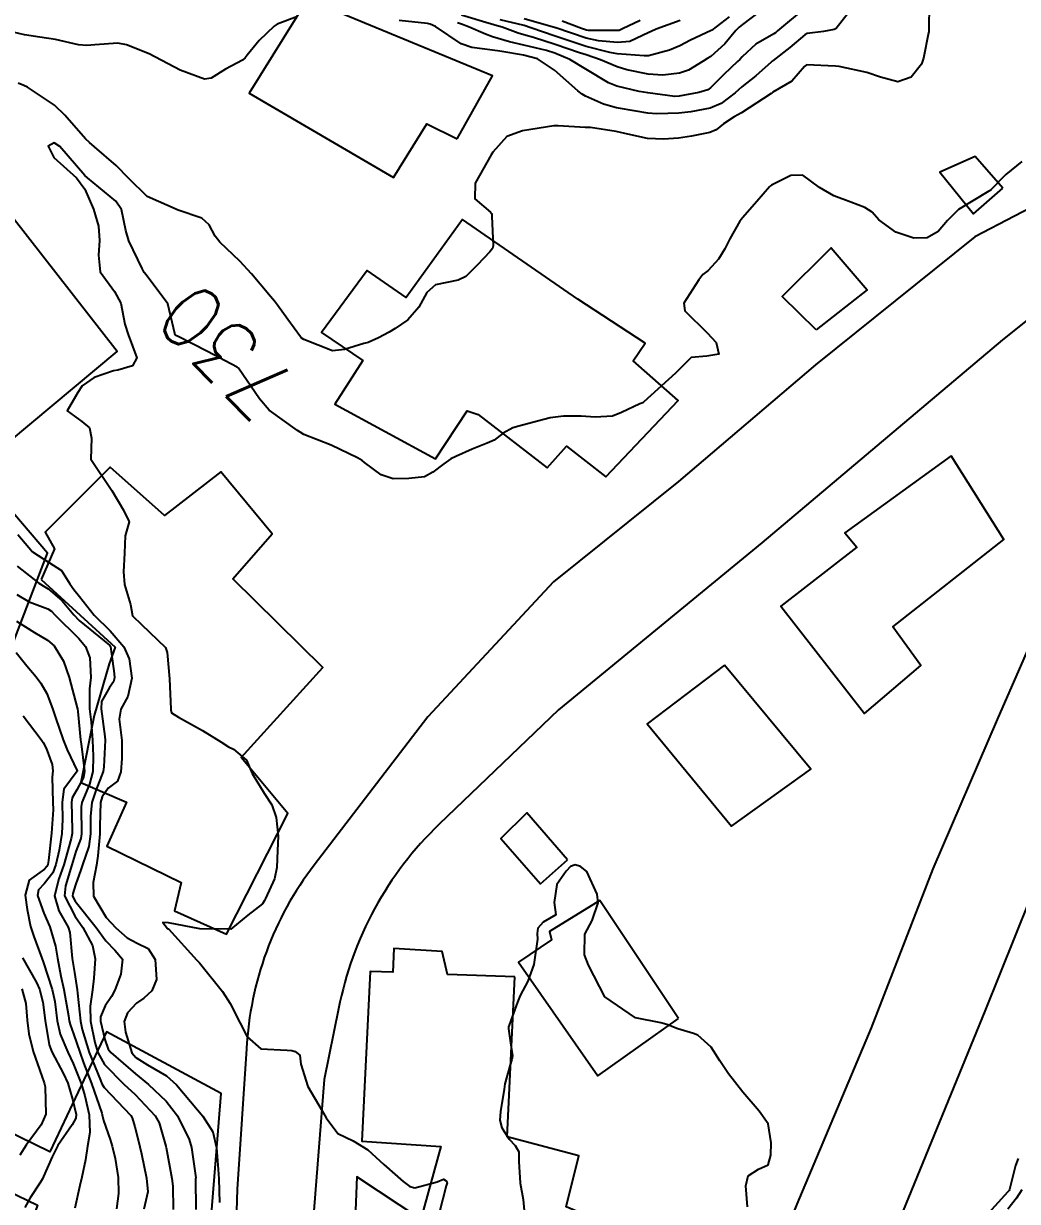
# Model space of a CAD drawing. Header units: metres. Extents: x 318500 to 325275, y 7408834 to 7428799.
# Drawn here: x 323531.2 to 323594.8, y 7419940.1 to 7420015.6 of the extents above; entities that cross this region are included whole.
import ezdxf
from ezdxf.enums import TextEntityAlignment as Align

# ---------------------------------------------------------------- set-up
doc = ezdxf.new("R2010")
doc.units = ezdxf.units.M
doc.header["$MEASUREMENT"] = 0
for name, color, linetype in [('Cotas', 45, 'Continuous'), ('Curvas de Nivel 1m', 11, 'Continuous'), ('Curvas de Nivel 5m', 15, 'Continuous'), ('Edificações', 30, 'Continuous'), ('Linha Férrea', 20, 'Continuous'), ('Vias Primárias', 230, 'Continuous')]:
    doc.layers.add(name, color=color, linetype=linetype)
doc.styles.add('Style-STANDARD', font='STANDARD.shx')

msp = doc.modelspace()

# ---------------------------------------------------------------- linework, layer by layer
at = {"layer": 'Curvas de Nivel 1m', "flags": 128}
for points, elevation in [([(323589.195, 7420016.971), (323589.166, 7420015.035), (323589.157, 7420014.971), (323588.834, 7420013.346), (323588.694, 7420012.975), (323588.033, 7420012.136), (323587.183, 7420011.84), (323586.062, 7420012.131), (323585.191, 7420012.436), (323583.419, 7420012.824), (323583.197, 7420012.85), (323581.334, 7420012.932), (323581.196, 7420012.826), (323580.386, 7420011.878), (323579.171, 7420011.169), (323579.127, 7420011.144), (323579.071, 7420011.101), (323577.157, 7420009.862), (323576.702, 7420009.587), (323576.008, 7420009.141), (323575.534, 7420008.756), (323575.142, 7420008.589), (323573.955, 7420008.351), (323573.136, 7420008.222), (323572.174, 7420008.155), (323571.135, 7420008.214), (323569.884, 7420008.477), (323569.141, 7420008.661), (323567.496, 7420008.903), (323567.145, 7420008.918), (323565.417, 7420009.015), (323565.146, 7420009.014), (323563.672, 7420008.775), (323563.141, 7420008.704), (323562.12, 7420008.341), (323561.227, 7420007.338), (323561.117, 7420007.168), (323560.101, 7420005.355), (323560.067, 7420004.342), (323561.071, 7420003.489), (323561.146, 7420003.414), (323561.163, 7420003.339), (323561.17, 7420003.236), (323561.249, 7420001.337), (323561.203, 7420001.172), (323561.034, 7420000.938), (323560.251, 7420000.123), (323559.498, 7419999.363), (323559.008, 7419999.128), (323557.547, 7419998.842), (323557, 7419998.347), (323556.497, 7419997.397), (323555.783, 7419996.603), (323554.969, 7419996.032), (323554.584, 7419995.808), (323553.908, 7419995.436), (323553.25, 7419995.151), (323552.954, 7419995.073), (323551.723, 7419994.687), (323550.947, 7419994.612), (323549.119, 7419995.336), (323548.959, 7419995.44), (323548.904, 7419995.501), (323548.086, 7419996.623), (323547.428, 7419997.523), (323547.24, 7419997.782), (323546.988, 7419998.095), (323545.774, 7419999.542), (323545.022, 7420000.341), (323543.729, 7420001.57), (323543.432, 7420001.962), (323543.051, 7420002.677), (323542.577, 7420003.109), (323541.06, 7420003.61), (323539.073, 7420004.487), (323537.915, 7420005.648), (323537.102, 7420006.485), (323535.7, 7420007.681), (323535.385, 7420007.948), (323535.125, 7420008.192), (323533.806, 7420009.703), (323533.15, 7420010.354), (323531.41, 7420011.493), (323531.168, 7420011.61), (323530.804, 7420011.745)], 731), ([(323584.61, 7420017.03), (323583.232, 7420015.263), (323583.1, 7420015.183), (323582.426, 7420015.058), (323581.37, 7420014.926), (323581.227, 7420014.854), (323580.257, 7420014.042), (323579.202, 7420013.212), (323579.138, 7420013.164), (323579.063, 7420013.102), (323578.073, 7420012.231), (323577.176, 7420011.511), (323576.974, 7420011.331), (323576.757, 7420011.134), (323575.852, 7420010.454), (323575.16, 7420010.161), (323573.91, 7420009.921), (323573.157, 7420009.831), (323571.74, 7420009.786), (323571.156, 7420009.835), (323570.414, 7420009.96), (323569.159, 7420010.173), (323568.316, 7420010.397), (323567.167, 7420010.922), (323566.95, 7420011.045), (323566.675, 7420011.267), (323565.189, 7420012.589), (323564.083, 7420013.301), (323563.204, 7420013.547), (323561.684, 7420013.809), (323561.205, 7420013.871), (323559.876, 7420014.029), (323559.209, 7420014.281), (323557.551, 7420015.387), (323557.222, 7420015.531), (323557.046, 7420015.569), (323555.225, 7420015.759)], 732), ([(323579.001, 7420016.858), (323577.234, 7420015.507), (323577.02, 7420015.345), (323576.796, 7420015.134), (323576.09, 7420014.268), (323575.205, 7420013.465), (323575.011, 7420013.344), (323574.71, 7420013.157), (323573.767, 7420012.595), (323573.188, 7420012.386), (323572.125, 7420012.257), (323571.187, 7420012.336), (323569.818, 7420012.597), (323569.193, 7420012.794), (323568.129, 7420013.246), (323567.205, 7420013.563), (323566.778, 7420013.694), (323565.214, 7420014.224), (323563.838, 7420014.687), (323563.223, 7420014.849), (323562.855, 7420014.947), (323561.837, 7420015.331), (323561.357, 7420015.473), (323561.223, 7420015.509), (323560.999, 7420015.568), (323559.231, 7420016.109)], 734), ([(323548.712, 7420016.023), (323547.419, 7420015.527), (323547.219, 7420015.403), (323546.264, 7420014.485), (323545.479, 7420013.547), (323545.36, 7420013.386), (323545.195, 7420013.224), (323544.106, 7420012.647), (323543.177, 7420012.069), (323542.752, 7420012.011), (323541.185, 7420012.594), (323539.2, 7420013.63), (323537.754, 7420014.2), (323537.207, 7420014.313), (323535.733, 7420014.21), (323535.205, 7420014.168), (323534.683, 7420014.217), (323533.208, 7420014.545), (323532.195, 7420014.71), (323531.211, 7420014.853), (323530.485, 7420015.024), (323529.215, 7420015.307), (323527.252, 7420015.757)], 732), ([(323581.245, 7420016.57), (323579.466, 7420015.096), (323579.339, 7420014.987), (323579.227, 7420014.912), (323578.083, 7420014.251), (323577.205, 7420013.447), (323577.059, 7420013.275), (323576.917, 7420013.133), (323576.024, 7420012.305), (323575.175, 7420011.45), (323574.997, 7420011.329), (323574.433, 7420011.161), (323573.167, 7420010.916), (323572.886, 7420010.903), (323571.169, 7420011.129), (323570.609, 7420011.216), (323569.175, 7420011.55), (323568.644, 7420011.772), (323567.191, 7420012.659), (323566.162, 7420013.276), (323565.206, 7420013.671), (323564.659, 7420013.845), (323563.213, 7420014.187), (323562.296, 7420014.404), (323561.214, 7420014.725), (323560.75, 7420014.882), (323559.681, 7420015.363), (323559.222, 7420015.536), (323558.973, 7420015.623)], 733), ([(323573.236, 7420015.76), (323571.69, 7420015.203), (323571.366, 7420015.07), (323571.227, 7420014.996), (323570.013, 7420014.427), (323569.217, 7420014.355), (323568.006, 7420014.461), (323567.221, 7420014.637), (323565.267, 7420015.289), (323565.239, 7420015.298), (323563.236, 7420015.872)], 736), ([(323570.675, 7420015.777), (323569.545, 7420015.227), (323569.324, 7420015.134), (323569.228, 7420015.119), (323567.358, 7420015.128), (323567.228, 7420015.154), (323566.92, 7420015.265), (323565.681, 7420015.73)], 737), ([(323530.786, 7419982.832), (323531.739, 7419981.725), (323532.76, 7419981.064), (323533.588, 7419980.533), (323534.125, 7419979.689), (323534.379, 7419979.32), (323534.738, 7419978.863), (323535.685, 7419977.67), (323536.705, 7419976.664), (323537.578, 7419975.647), (323537.92, 7419974.879), (323538.1, 7419973.639), (323537.837, 7419972.458), (323537.383, 7419971.649), (323537.276, 7419971.004), (323537.453, 7419969.647), (323537.45, 7419968.499), (323537.4, 7419967.648), (323537.185, 7419967.047), (323536.574, 7419966.585), (323536.197, 7419966.033), (323536.097, 7419965.665), (323536.042, 7419964.16), (323536.041, 7419963.665), (323535.923, 7419962.259), (323535.826, 7419961.667), (323535.619, 7419960.543), (323535.65, 7419959.668), (323536.46, 7419958.316), (323537.08, 7419957.651), (323537.802, 7419956.998), (323538.44, 7419956.661), (323539.138, 7419956.32), (323539.601, 7419955.612), (323539.677, 7419954.345), (323539.373, 7419953.615), (323538.868, 7419953.148), (323538.388, 7419952.821), (323537.819, 7419952.198), (323537.598, 7419951.642), (323537.688, 7419950.965), (323538.104, 7419949.634), (323538.346, 7419949.34), (323539.098, 7419948.859), (323540.329, 7419948.17), (323540.959, 7419947.594), (323542.296, 7419945.985), (323542.657, 7419945.574), (323543.295, 7419944.58), (323543.533, 7419943.561), (323543.637, 7419942.172), (323543.67, 7419941.559), (323543.726, 7419940.048)], 731), ([(323530.756, 7419980.809), (323532.135, 7419979.719), (323532.513, 7419979.489), (323532.736, 7419979.355), (323533.627, 7419978.59), (323534.381, 7419977.685), (323534.715, 7419977.343), (323536.321, 7419976.038), (323536.691, 7419975.732), (323536.736, 7419975.659), (323536.964, 7419973.947), (323536.992, 7419973.655), (323536.924, 7419973.398), (323536.661, 7419973.034), (323536.161, 7419972.151), (323536.129, 7419971.665), (323536.378, 7419969.898), (323536.386, 7419969.662), (323536.305, 7419967.951), (323536.253, 7419967.663), (323535.791, 7419966.448), (323535.533, 7419965.67), (323535.444, 7419964.773), (323535.454, 7419963.671), (323535.346, 7419962.847), (323534.947, 7419961.676), (323534.827, 7419961.355), (323534.491, 7419960.404), (323534.313, 7419959.852), (323534.305, 7419959.683), (323534.475, 7419959.364), (323535.819, 7419957.666), (323536.441, 7419956.805), (323537, 7419956.216), (323537.495, 7419955.644), (323537.385, 7419954.676), (323537.004, 7419953.651), (323536.796, 7419953.252), (323536.385, 7419952.652), (323536.083, 7419951.954), (323536.082, 7419951.663), (323536.358, 7419950.487), (323536.572, 7419949.876), (323536.744, 7419949.654), (323538.33, 7419948.289), (323539.159, 7419947.617), (323540.304, 7419946.546), (323541.025, 7419945.593), (323541.779, 7419944.081), (323541.921, 7419943.583), (323542.189, 7419941.633), (323542.188, 7419941.581), (323542.198, 7419939.593)], 732), ([(323530.733, 7419979.008), (323531.522, 7419978.522), (323532.724, 7419978.09), (323532.954, 7419977.937), (323533.173, 7419977.703), (323534.698, 7419976.19), (323535.136, 7419975.676), (323535.415, 7419974.941), (323535.462, 7419973.672), (323535.375, 7419972.957), (323535.385, 7419971.673), (323535.489, 7419970.81), (323535.57, 7419969.67), (323535.619, 7419968.65), (323535.608, 7419967.67), (323535.392, 7419966.858), (323534.894, 7419965.677), (323534.844, 7419965.388), (323534.875, 7419963.677), (323534.834, 7419963.37), (323534.519, 7419962.541), (323534.249, 7419961.684), (323533.842, 7419960.337), (323533.79, 7419959.69), (323534.461, 7419958.381), (323534.962, 7419957.675), (323535.583, 7419956.524), (323535.749, 7419955.667), (323535.665, 7419954.413), (323535.585, 7419953.668), (323535.423, 7419952.631), (323535.451, 7419951.669), (323535.726, 7419950.297), (323535.925, 7419949.664), (323536.339, 7419948.899), (323537.58, 7419947.641), (323538.31, 7419946.977), (323539.589, 7419945.611), (323539.843, 7419945.164), (323540.271, 7419943.661), (323540.286, 7419943.6), (323540.292, 7419943.577), (323540.671, 7419941.596), (323540.723, 7419941.104), (323540.75, 7419939.595)], 733), ([(323530.713, 7419977.283), (323531.868, 7419976.558), (323532.696, 7419976.082), (323533.121, 7419975.704), (323533.717, 7419974.731), (323534.076, 7419973.689), (323534.594, 7419971.728), (323534.606, 7419971.681), (323534.637, 7419971.493), (323534.812, 7419969.678), (323534.846, 7419969.44), (323535.07, 7419967.675), (323534.993, 7419967.266), (323534.572, 7419966.492), (323534.277, 7419965.972), (323534.231, 7419965.685), (323534.284, 7419963.933), (323534.274, 7419963.684), (323534.216, 7419963.373), (323533.746, 7419961.691), (323533.415, 7419960.778), (323533.14, 7419959.7), (323533.43, 7419958.731), (323534.026, 7419957.686), (323534.119, 7419957.357), (323534.285, 7419955.682), (323534.417, 7419954.788), (323534.591, 7419953.678), (323534.61, 7419953.465), (323534.799, 7419951.676), (323534.911, 7419951.128), (323535.374, 7419949.67), (323536.095, 7419947.891), (323536.186, 7419947.661), (323536.316, 7419947.409), (323538.024, 7419945.634), (323538.127, 7419945.471), (323538.283, 7419944.895), (323538.536, 7419943.889), (323538.602, 7419943.625), (323538.718, 7419943.168), (323539.038, 7419941.618), (323539.115, 7419940.729), (323538.871, 7419939.62)], 734), ([(323531.143, 7419971.222), (323532.278, 7419969.715), (323532.417, 7419969.522), (323532.604, 7419969.148), (323532.995, 7419968.105), (323533.036, 7419967.703), (323532.999, 7419967.288), (323533.046, 7419965.703), (323533.058, 7419965.197), (323532.96, 7419963.704), (323532.758, 7419961.952), (323532.708, 7419961.707), (323532.651, 7419961.565), (323532.505, 7419961.401), (323531.522, 7419960.697), (323531.256, 7419959.728), (323531.382, 7419958.81), (323531.605, 7419957.723), (323531.816, 7419957.091), (323532.341, 7419955.711), (323532.426, 7419955.47), (323532.996, 7419953.701), (323533.158, 7419952.929), (323533.322, 7419951.696), (323533.511, 7419950.842), (323533.995, 7419949.685), (323534.339, 7419948.957), (323534.843, 7419947.675), (323535.091, 7419946.889), (323535.357, 7419945.669), (323535.406, 7419944.542), (323535.265, 7419943.67), (323535.138, 7419942.79), (323534.902, 7419941.673), (323534.76, 7419941.146), (323534.449, 7419939.678)], 736), ([(323577.543, 7419939.784), (323577.445, 7419941.108), (323577.59, 7419941.766), (323578.256, 7419942.189), (323578.877, 7419942.474), (323579.053, 7419943.088), (323579.06, 7419943.87), (323578.868, 7419945.091), (323578.302, 7419945.908), (323577.258, 7419947.111), (323576.338, 7419948.291), (323575.77, 7419949.129), (323575.229, 7419950.007), (323574.366, 7419950.768), (323574.093, 7419950.879), (323573.077, 7419951.169), (323572.374, 7419951.449), (323572.004, 7419951.556), (323570.38, 7419951.875), (323568.4, 7419953.23), (323567.36, 7419955.246), (323567.1, 7419955.913), (323567.115, 7419957.25), (323567.599, 7419958.107), (323567.987, 7419959.237), (323567.921, 7419959.806), (323567.259, 7419961.249), (323566.839, 7419961.581), (323566.514, 7419961.681), (323566.207, 7419961.569), (323565.934, 7419961.266), (323565.339, 7419960.43), (323565.169, 7419959.273), (323565.267, 7419958.473), (323564.461, 7419958.004), (323564.117, 7419957.623), (323564.075, 7419957.286), (323564.09, 7419956.929), (323563.868, 7419955.288), (323563.471, 7419954.237), (323562.983, 7419953.301), (323562.808, 7419952.89), (323562.376, 7419951.72), (323562.27, 7419951.413), (323562.238, 7419951.312), (323562.224, 7419951.167), (323562.36, 7419950.281), (323562.487, 7419949.444), (323562.479, 7419949.308), (323562.455, 7419949.201), (323562.343, 7419948.865), (323561.996, 7419947.644), (323561.952, 7419947.316), (323561.728, 7419945.889), (323561.688, 7419945.319), (323561.801, 7419944.833), (323562.278, 7419944.101), (323562.666, 7419943.696), (323562.9, 7419943.301), (323562.888, 7419942.673), (323562.984, 7419941.299), (323563.171, 7419940.243), (323563.254, 7419939.294)], 729), ([(323531.101, 7419955.73), (323531.988, 7419954.135), (323532.185, 7419953.713), (323532.388, 7419952.887), (323532.554, 7419951.707), (323532.808, 7419950.157), (323532.974, 7419949.701), (323533.724, 7419948.294), (323534, 7419947.685), (323534.305, 7419946.68), (323534.521, 7419945.678), (323534.518, 7419945.447), (323534.283, 7419945.017), (323533.36, 7419943.694), (323532.987, 7419942.971), (323532.445, 7419941.707), (323532.374, 7419941.572), (323532.235, 7419941.361), (323531.581, 7419940.358), (323531.252, 7419939.724)], 737), ([(323531.053, 7419953.73), (323531.31, 7419952.802), (323531.395, 7419951.725), (323531.49, 7419950.852), (323531.775, 7419949.719), (323532.327, 7419948.145), (323532.486, 7419947.708), (323532.553, 7419947.47), (323532.593, 7419945.705), (323532.283, 7419945.022), (323531.323, 7419943.724), (323530.913, 7419943.078)], 738), ([(323594.886, 7419942.874), (323594.713, 7419942.426), (323594.338, 7419940.879), (323594.307, 7419940.812), (323594.239, 7419940.734), (323592.56, 7419938.905)], 729), ([(323595.128, 7419940.871), (323594.782, 7419940.327), (323594.227, 7419939.614)], 728)]:
    msp.add_lwpolyline(points, dxfattribs=dict(at, elevation=elevation))
at = {"layer": 'Curvas de Nivel 5m', "flags": 128}
for points, elevation in [([(323576.38, 7420015.997), (323575.267, 7420015.15), (323575.247, 7420015.133), (323575.23, 7420015.119), (323573.889, 7420014.501), (323573.214, 7420014.139), (323572.543, 7420013.857), (323571.205, 7420013.511), (323570.921, 7420013.496), (323569.206, 7420013.637), (323568.729, 7420013.715), (323567.213, 7420014.108), (323565.999, 7420014.498), (323565.222, 7420014.764), (323563.66, 7420015.306), (323563.231, 7420015.438), (323561.706, 7420015.812)], 735), ([(323595.118, 7420006.737), (323594.096, 7420005.909), (323593.139, 7420004.91), (323593.116, 7420004.884), (323593.09, 7420004.869), (323593.008, 7420004.83), (323591.077, 7420003.669), (323590.356, 7420002.951), (323589.765, 7420002.254), (323589.053, 7420001.838), (323588.208, 7420001.823), (323587.058, 7420002.203), (323585.969, 7420003.007), (323585.546, 7420003.485), (323585.078, 7420003.785), (323584.168, 7420004.121), (323583.085, 7420004.535), (323582.173, 7420005.059), (323581.102, 7420005.866), (323580.336, 7420005.847), (323579.092, 7420005.215), (323579.025, 7420005.167), (323578.958, 7420005.102), (323578.147, 7420004.181), (323577.227, 7420003.128), (323577.157, 7420003.041), (323577.067, 7420002.911), (323576.409, 7420001.777), (323576.089, 7420001.14), (323575.701, 7420000.473), (323575.019, 7419999.757), (323574.684, 7419999.486), (323574.424, 7419999.159), (323573.479, 7419997.657), (323573.524, 7419997.172), (323574.969, 7419995.76), (323575.545, 7419995.144), (323575.705, 7419994.387), (323574.947, 7419994.269), (323573.94, 7419994.17), (323572.93, 7419993.18), (323570.911, 7419991.341), (323570.835, 7419991.286), (323570.655, 7419991.213), (323569.476, 7419990.649), (323568.898, 7419990.424), (323567.785, 7419990.359), (323566.897, 7419990.424), (323565.755, 7419990.419), (323564.895, 7419990.315), (323564.083, 7419990.107), (323562.887, 7419989.785), (323562.522, 7419989.679), (323561.903, 7419989.325), (323561.324, 7419988.882), (323560.87, 7419988.699), (323559.907, 7419988.311), (323558.857, 7419987.834), (323558.547, 7419987.681), (323558.098, 7419987.378), (323557.389, 7419986.84), (323556.841, 7419986.525), (323555.856, 7419986.421), (323554.84, 7419986.397), (323554.065, 7419986.655), (323553.016, 7419987.448), (323552.852, 7419987.581), (323552.552, 7419987.756), (323550.866, 7419988.558), (323549.121, 7419989.252), (323548.878, 7419989.39), (323548.706, 7419989.502), (323546.899, 7419990.816), (323546.276, 7419991.536), (323544.929, 7419993.493), (323544.904, 7419993.525), (323544.856, 7419993.551), (323542.945, 7419994.573), (323541.027, 7419995.541), (323540.959, 7419995.566), (323540.867, 7419995.611), (323540.856, 7419995.716), (323540.4, 7419997.616), (323539.008, 7419999.484), (323538.895, 7419999.632), (323538.768, 7419999.879), (323537.908, 7420001.647), (323537.716, 7420002.32), (323537.432, 7420003.654), (323537.068, 7420004.203), (323535.255, 7420005.688), (323535.092, 7420005.842), (323533.486, 7420007.706), (323533.122, 7420007.924), (323532.741, 7420007.716), (323533.109, 7420006.981), (323534.55, 7420005.695), (323535.079, 7420004.957), (323535.642, 7420003.681), (323535.972, 7420002.599), (323536.036, 7420001.675), (323535.969, 7420000.733), (323536.075, 7419999.669), (323536.991, 7419998.404), (323537.396, 7419997.654), (323537.641, 7419996.324), (323537.856, 7419995.647), (323538.421, 7419994.154), (323538.131, 7419993.642), (323537.206, 7419993.376), (323536.925, 7419993.315), (323535.687, 7419992.904), (323534.91, 7419992.368), (323534.645, 7419991.943), (323534.495, 7419991.686), (323533.958, 7419990.762), (323534.884, 7419990.072), (323535.396, 7419989.675), (323535.521, 7419989.022), (323535.475, 7419987.674), (323536.82, 7419985.66), (323537.571, 7419984.408), (323537.917, 7419983.643), (323537.681, 7419982.753), (323537.621, 7419981.647), (323537.571, 7419980.46), (323537.624, 7419979.647), (323538.009, 7419978.363), (323538.143, 7419977.639), (323538.712, 7419977.074), (323540.265, 7419975.606), (323540.37, 7419975.288), (323540.513, 7419973.602), (323540.594, 7419971.648), (323540.594, 7419971.601), (323540.637, 7419971.409), (323541.096, 7419971.132), (323542.621, 7419970.286), (323543.806, 7419969.562), (323544.293, 7419969.241), (323544.605, 7419969.095), (323545.437, 7419968.376), (323545.806, 7419967.532), (323546.571, 7419966.27), (323547.072, 7419965.515), (323547.355, 7419964.705), (323547.478, 7419963.511), (323547.44, 7419962.592), (323547.384, 7419961.511), (323547.23, 7419960.781), (323546.669, 7419959.518), (323546.609, 7419959.388), (323546.475, 7419959.181), (323545.539, 7419958.459), (323544.45, 7419957.55), (323542.45, 7419957.58), (323540.455, 7419957.963), (323540.081, 7419957.98), (323540.373, 7419957.601), (323540.429, 7419957.579), (323540.45, 7419957.571), (323542.269, 7419955.582), (323542.427, 7419955.404), (323543.902, 7419953.557), (323544.389, 7419952.796), (323545.031, 7419951.54), (323545.486, 7419950.658), (323546.354, 7419949.892), (323548.057, 7419949.799), (323548.353, 7419949.797), (323548.571, 7419949.716), (323548.863, 7419949.492), (323548.919, 7419948.914), (323549.385, 7419947.484), (323550.297, 7419945.913), (323550.55, 7419945.466), (323551.307, 7419944.481), (323552.276, 7419944.009), (323553.228, 7419943.43), (323554.256, 7419942.492), (323555.474, 7419941.401), (323555.908, 7419941.068), (323556.234, 7419940.986), (323557.668, 7419941.369), (323558.062, 7419941.544), (323558.241, 7419941.434), (323558.285, 7419941.36), (323558.294, 7419941.304), (323558.236, 7419941.108), (323557.791, 7419939.366)], 730), ([(323530.683, 7419975.286), (323531.367, 7419974.426), (323531.965, 7419973.721), (323532.273, 7419973.325), (323532.654, 7419972.654), (323533.019, 7419971.704), (323533.211, 7419971.122), (323533.697, 7419969.694), (323533.957, 7419969.043), (323534.59, 7419967.703), (323534.593, 7419967.68), (323533.739, 7419966.526), (323533.628, 7419965.694), (323533.659, 7419964.577), (323533.615, 7419963.694), (323533.452, 7419962.629), (323533.229, 7419961.699), (323533.027, 7419961.177), (323532.491, 7419960.454), (323532.118, 7419960.083), (323532.049, 7419959.716), (323532.463, 7419958.582), (323532.848, 7419957.704), (323533.205, 7419956.466), (323533.325, 7419955.697), (323533.548, 7419954.558), (323533.749, 7419953.69), (323534.047, 7419952.013), (323534.092, 7419951.684), (323534.145, 7419951.46), (323534.362, 7419950.847), (323534.762, 7419949.676), (323535.005, 7419949.008), (323535.514, 7419947.668), (323536.176, 7419945.777), (323536.207, 7419945.661), (323536.286, 7419945.303), (323536.706, 7419944.085), (323536.839, 7419943.651), (323537.028, 7419942.879), (323537.229, 7419941.645), (323537.234, 7419940.636), (323537.124, 7419939.646)], 735)]:
    msp.add_lwpolyline(points, dxfattribs=dict(at, elevation=elevation))
at = {"layer": 'Edificações'}
for points in [[(323558.954, 7420008.194), (323561.214, 7420012.212), (323549.347, 7420017.127), (323545.624, 7420011.117), (323554.865, 7420005.704), (323556.992, 7420009.157), (323558.954, 7420008.194)], [(323593.912, 7420005.02), (323592.143, 7420007.06), (323589.869, 7420006.051), (323592.038, 7420003.379), (323593.912, 7420005.02)], [(323560.287, 7419990.528), (323564.718, 7419987.106), (323565.96, 7419988.496), (323568.465, 7419986.529), (323573.112, 7419991.434), (323570.221, 7419993.957), (323570.992, 7419995.091), (323566.687, 7419997.919), (323559.296, 7420003.017), (323555.674, 7419998.029), (323553.169, 7419999.761), (323550.254, 7419995.778), (323552.909, 7419993.982), (323551.109, 7419991.192), (323557.562, 7419987.683), (323559.596, 7419990.763), (323560.287, 7419990.528)], [(323581.958, 7419995.951), (323579.771, 7419998.093), (323582.914, 7420001.211), (323585.207, 7419998.517), (323581.958, 7419995.951)], [(323590.594, 7419987.882), (323583.781, 7419982.943), (323584.565, 7419982.04), (323579.681, 7419978.245), (323585.047, 7419971.378), (323588.665, 7419974.45), (323586.856, 7419976.92), (323593.971, 7419982.522), (323590.594, 7419987.882)], [(323532.294, 7419979.965), (323537.038, 7419975.631), (323536.646, 7419974.557), (323535.675, 7419971.254), (323534.82, 7419966.945), (323537.757, 7419965.695), (323536.486, 7419962.877), (323541.252, 7419960.556), (323540.836, 7419958.731), (323544.161, 7419957.25), (323548.103, 7419964.98), (323545.11, 7419968.553), (323550.331, 7419974.328), (323544.566, 7419979.994), (323547.084, 7419982.874), (323543.795, 7419986.863), (323540.182, 7419984.056), (323536.714, 7419987.155), (323532.553, 7419982.999), (323533.132, 7419981.925)], [(323576.075, 7419974.462), (323571.112, 7419970.715), (323576.529, 7419964.168), (323581.606, 7419967.801), (323576.075, 7419974.462)], [(323566.014, 7419961.998), (323563.416, 7419965.013), (323561.736, 7419963.372), (323564.295, 7419960.472), (323566.014, 7419961.998)], [(323573.122, 7419951.831), (323568.08, 7419959.386), (323564.871, 7419957.402), (323564.986, 7419956.868), (323562.885, 7419955.456), (323567.965, 7419948.167), (323573.122, 7419951.831)], [(323562.646, 7419954.499), (323558.329, 7419954.652), (323557.986, 7419956.14), (323554.892, 7419956.331), (323554.815, 7419954.804), (323553.364, 7419954.843), (323552.828, 7419943.99), (323557.908, 7419943.646), (323556.609, 7419938.991), (323552.522, 7419941.7), (323551.834, 7419924.366), (323563.714, 7419923.374), (323563.868, 7419931.361), (323567.688, 7419927.431), (323565.205, 7419921.135), (323567.65, 7419920.944), (323573.995, 7419936.417), (323565.935, 7419939.775), (323566.74, 7419943.037), (323562.156, 7419944.258), (323562.646, 7419954.499)], [(323543.102, 7419938.007), (323543.827, 7419947.027), (323536.469, 7419950.98), (323532.846, 7419943.296), (323519.288, 7419949.917), (323514.271, 7419941.676), (323528.101, 7419934.029), (323530.107, 7419940.822), (323532.058, 7419939.875), (323529.494, 7419932.748), (323536.189, 7419929.234), (323537.638, 7419932.798), (323539.645, 7419932.353), (323543.102, 7419938.007)]]:
    msp.add_lwpolyline(points, close=True, dxfattribs=at)
for points in [[(323528.812, 7419987.613), (323537.152, 7419994.556), (323530.421, 7420003.187)], [(323528.083, 7419969.637), (323532.699, 7419981.65), (323529.473, 7419985.394)]]:
    msp.add_lwpolyline(points, dxfattribs=at)
at = {"layer": 'Linha Férrea'}
for points in [[(323843.705, 7420529.863, -0.339852), (323771.4, 7420065.587), (323704.487, 7420002.468, 0.137972), (323573.117, 7419776.141), (323569.018, 7419760.257, 0.009911), (323565.266, 7419744.042), (323557.569, 7419705.285), (323544.41, 7419647.347), (323509.546, 7419502.298), (323475.425, 7419363.32), (323454.167, 7419264.774, -0.048865), (323374.489, 7419022.071), (323336.216, 7418936.841), (323318.171, 7418898.232), (323303.703, 7418864.835, 0.016709)], [(323303.703, 7418864.835), (323318.171, 7418898.232), (323336.216, 7418936.841), (323374.489, 7419022.071, 0.048865), (323454.167, 7419264.774), (323475.425, 7419363.32), (323509.546, 7419502.298), (323544.41, 7419647.347), (323557.569, 7419705.285), (323565.266, 7419744.042, -0.009911), (323569.018, 7419760.257), (323573.117, 7419776.141, -0.137972), (323704.487, 7420002.468), (323771.4, 7420065.587, 0.339852), (323843.705, 7420529.863, 0.104587)], [(323840.146, 7420527.887, -0.339824), (323768.602, 7420068.543), (323704.141, 7420007.763, 0.140169), (323569.283, 7419777.13), (323565.155, 7419761.392, -0.000234), (323561.228, 7419744.645), (323553.453, 7419705.875), (323540.362, 7419648.042), (323505.529, 7419503.284), (323471.394, 7419364.249), (323450.124, 7419265.645, -0.047372), (323375.492, 7419034.63), (323347.077, 7418970.203), (323316.211, 7418903.384), (323295.96, 7418857.357)], [(323295.96, 7418857.357), (323316.211, 7418903.384), (323347.077, 7418970.203), (323375.492, 7419034.63, 0.047372), (323450.124, 7419265.645), (323471.394, 7419364.249), (323505.529, 7419503.284), (323540.362, 7419648.042), (323553.453, 7419705.875), (323561.228, 7419744.645, 0.000234), (323565.155, 7419761.392), (323569.283, 7419777.13, -0.140169), (323704.141, 7420007.763), (323768.602, 7420068.543, 0.339824), (323840.146, 7420527.887, 0.098634)]]:
    msp.add_lwpolyline(points, format="xyb", dxfattribs=at)
at = {"layer": 'Vias Primárias'}
for points in [[(323415.833, 7419583.302), (323419.047, 7419572.746), (323421.03, 7419562.086), (323421.351, 7419557.374), (323421.618, 7419546.016), (323420.655, 7419534.774), (323419.854, 7419529.552), (323419.495, 7419524.986, 0.238184), (323422.135, 7419522.665), (323425.333, 7419521.775), (323439.384, 7419519.04), (323447.038, 7419517.341, 0.392019), (323449.506, 7419518.783), (323449.894, 7419520.081), (323454.112, 7419536.783), (323456.933, 7419548.508), (323462.14, 7419572.405), (323463.204, 7419579.599, 0.075507), (323463.151, 7419593.445, 0), (323461.926, 7419601.304, 0.173993), (323443.828, 7419629.608, 0.279998), (323404.325, 7419640.182, 0.277838)], [(323934.92, 7420316.776, 0), (323936.242, 7420308.849)], [(323715.644, 7420145.548, 0), (323709.04, 7420132.939)], [(323939.281, 7420278.615, 0), (323933.27, 7420270.921)], [(323836.404, 7420021.217), (323839.692, 7420014.547, -0.172492), (323840.737, 7420005.613, 0), (323839.679, 7420000.995, -0.226003), (323822.498, 7419987.869), (323816.045, 7419986.261), (323809.838, 7419985.761), (323797.857, 7419985.557), (323783.43, 7419986.553), (323778.024, 7419986.103, 0.920221), (323778.024, 7419984.652), (323787.034, 7419982.652), (323805.471, 7419977.44), (323826.967, 7419970.976), (323850.367, 7419962.962), (323868.105, 7419955.747), (323881.534, 7419947.778), (323892.006, 7419939.962), (323903.28, 7419930.644), (323910.885, 7419924.39)], [(323831.088, 7420001.787, 0), (323833.844, 7420008.443, 0.220888)], [(323597.2, 7420004.562), (323592.118, 7420001.91), (323581.904, 7419993.71), (323573.13, 7419986.232), (323565.119, 7419979.812), (323557.069, 7419971.158), (323549.78, 7419961.667, 0.152277), (323545.452, 7419949.904), (323544.841, 7419940.904), (323544.575, 7419931.83)], [(323602.751, 7420002.38), (323593.893, 7419995.309), (323578.462, 7419982.318), (323565.428, 7419971.618), (323557.792, 7419964.285, 0.15455), (323551.35, 7419952.463), (323550.425, 7419947.922), (323549.055, 7419930.579)], [(323598.528, 7419966.652), (323592.765, 7419952.31), (323587.134, 7419938.603), (323581.597, 7419924.626), (323577.012, 7419912.916), (323571.842, 7419899.725), (323569.57, 7419892.856), (323565.667, 7419879.646), (323561.536, 7419863.268), (323557.674, 7419847.061), (323554.455, 7419836.417), (323552.773, 7419832.225), (323547.1, 7419818.74), (323541.021, 7419804.855), (323534.215, 7419790.437), (323529.039, 7419780.252), (323519.646, 7419762.915), (323510.888, 7419746.807), (323501.903, 7419730.512), (323493.281, 7419714.355), (323485.747, 7419700.92), (323479.758, 7419689.797), (323473.538, 7419677.731, 0.030456), (323468.864, 7419670.464, 0.094594)]]:
    msp.add_lwpolyline(points, format="xyb", dxfattribs=at)
msp.add_lwpolyline([(323525.017, 7419786.547), (323529.554, 7419795.493), (323534.732, 7419806.301), (323536.436, 7419810.313), (323540.617, 7419819.447), (323544.718, 7419828.968), (323547.546, 7419836.446), (323550.218, 7419844.538), (323552.424, 7419852.514), (323554.089, 7419859.791), (323555.677, 7419866.603), (323557.186, 7419872.721), (323558.464, 7419878.066), (323560.129, 7419883.991), (323562.181, 7419890.73), (323564.775, 7419898.861), (323567.487, 7419907.071), (323570.701, 7419914.778), (323575.888, 7419928.057), (323580.727, 7419939.944), (323585.487, 7419951.246), (323589.436, 7419961.43), (323593.578, 7419970.999), (323598.686, 7419982.719)], dxfattribs=at)

# ---------------------------------------------------------------- texts
at = {"layer": 'Cotas', "style": 'Style-STANDARD'}
msp.add_text('730', height=4, rotation=134.79563, dxfattribs=at).set_placement((323544.123, 7419994.526, 730), align=Align.MIDDLE_CENTER)

doc.saveas('drawing.dxf')
